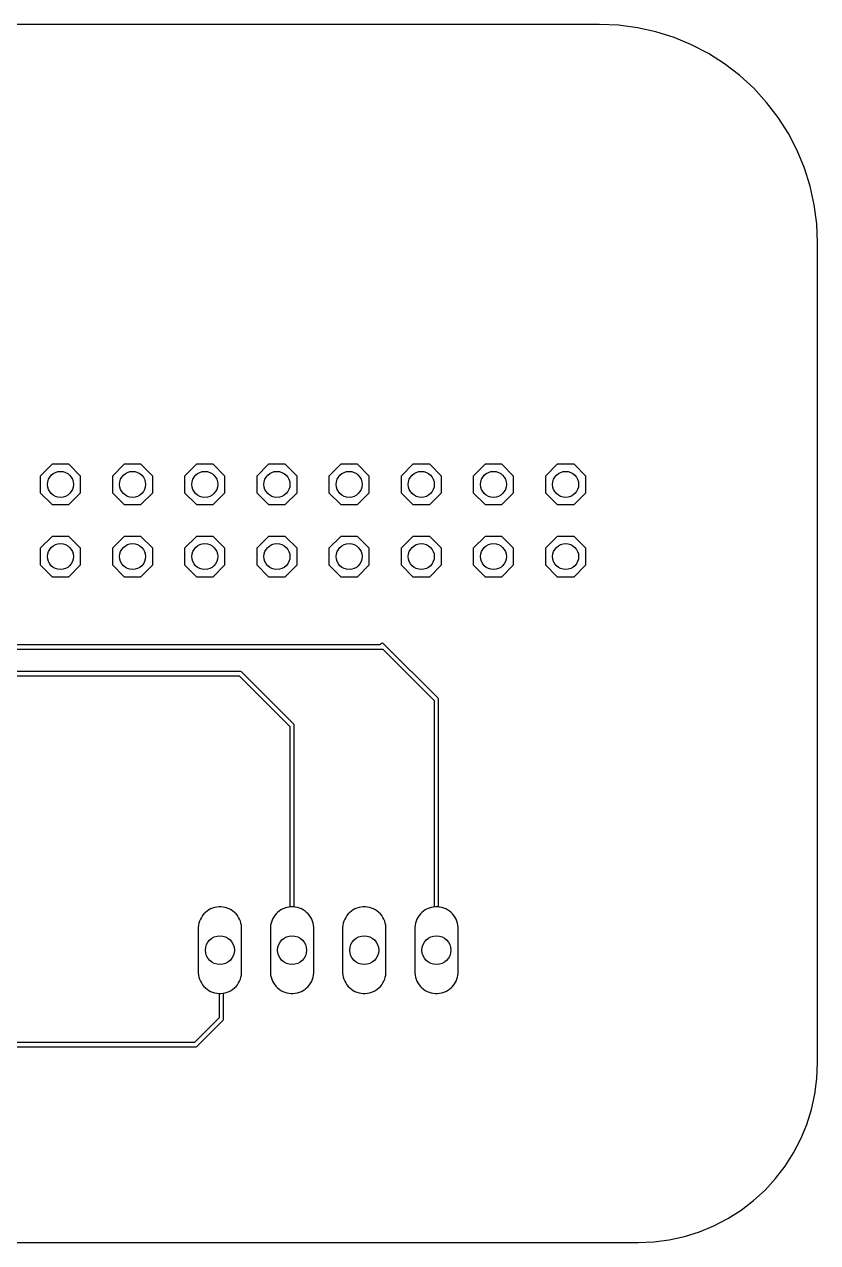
# Model space of a CAD drawing. Header units: millimetres. Extents: x -37.3 to 31.3, y 22.4 to 65.3.
# Drawn here: x 3.36 to 31.28, y 22.43 to 65.28 of the extents above; entities that cross this region are included whole.
import ezdxf

# ---------------------------------------------------------------- set-up
doc = ezdxf.new("R2010")
doc.units = ezdxf.units.MM

msp = doc.modelspace()

# ---------------------------------------------------------------- linework, layer by layer
at = {"layer": '16_copper'}
for points in [[(5.344, 48.809), (5.344, 49.398), (4.928, 49.814), (4.338, 49.814), (3.922, 49.398), (3.922, 48.809), (4.338, 48.392), (4.928, 48.392)], [(7.884, 48.809), (7.884, 49.398), (7.468, 49.814), (6.878, 49.814), (6.462, 49.398), (6.462, 48.809), (6.878, 48.392), (7.468, 48.392)], [(10.424, 48.809), (10.424, 49.398), (10.008, 49.814), (9.418, 49.814), (9.002, 49.398), (9.002, 48.809), (9.418, 48.392), (10.008, 48.392)], [(12.964, 48.809), (12.964, 49.398), (12.548, 49.814), (11.958, 49.814), (11.542, 49.398), (11.542, 48.809), (11.958, 48.392), (12.548, 48.392)], [(15.504, 48.809), (15.504, 49.398), (15.088, 49.814), (14.498, 49.814), (14.082, 49.398), (14.082, 48.809), (14.498, 48.392), (15.088, 48.392)], [(18.044, 48.809), (18.044, 49.398), (17.628, 49.814), (17.038, 49.814), (16.622, 49.398), (16.622, 48.809), (17.038, 48.392), (17.628, 48.392)], [(20.584, 48.809), (20.584, 49.398), (20.168, 49.814), (19.578, 49.814), (19.162, 49.398), (19.162, 48.809), (19.578, 48.392), (20.168, 48.392)], [(23.124, 48.809), (23.124, 49.398), (22.708, 49.814), (22.118, 49.814), (21.702, 49.398), (21.702, 48.809), (22.118, 48.392), (22.708, 48.392)], [(5.344, 46.269), (5.344, 46.858), (4.928, 47.274), (4.338, 47.274), (3.922, 46.858), (3.922, 46.269), (4.338, 45.852), (4.928, 45.852)], [(7.884, 46.269), (7.884, 46.858), (7.468, 47.274), (6.878, 47.274), (6.462, 46.858), (6.462, 46.269), (6.878, 45.852), (7.468, 45.852)], [(10.424, 46.269), (10.424, 46.858), (10.008, 47.274), (9.418, 47.274), (9.002, 46.858), (9.002, 46.269), (9.418, 45.852), (10.008, 45.852)], [(12.964, 46.269), (12.964, 46.858), (12.548, 47.274), (11.958, 47.274), (11.542, 46.858), (11.542, 46.269), (11.958, 45.852), (12.548, 45.852)], [(15.504, 46.269), (15.504, 46.858), (15.088, 47.274), (14.498, 47.274), (14.082, 46.858), (14.082, 46.269), (14.498, 45.852), (15.088, 45.852)], [(18.044, 46.269), (18.044, 46.858), (17.628, 47.274), (17.038, 47.274), (16.622, 46.858), (16.622, 46.269), (17.038, 45.852), (17.628, 45.852)], [(20.584, 46.269), (20.584, 46.858), (20.168, 47.274), (19.578, 47.274), (19.162, 46.858), (19.162, 46.269), (19.578, 45.852), (20.168, 45.852)], [(23.124, 46.269), (23.124, 46.858), (22.708, 47.274), (22.118, 47.274), (21.702, 46.858), (21.702, 46.269), (22.118, 45.852), (22.708, 45.852)], [(10.358, 31.204), (10.432, 31.218), (10.503, 31.24), (10.573, 31.269), (10.639, 31.304), (10.701, 31.346), (10.759, 31.393), (10.812, 31.446), (10.859, 31.504), (10.901, 31.566), (10.936, 31.632), (10.965, 31.701), (10.986, 31.773), (11.001, 31.846), (11.008, 31.921), (11.008, 33.52), (11.001, 33.594), (10.986, 33.668), (10.965, 33.739), (10.936, 33.808), (10.901, 33.875), (10.859, 33.937), (10.812, 33.995), (10.759, 34.048), (10.701, 34.095), (10.639, 34.137), (10.573, 34.172), (10.503, 34.201), (10.432, 34.222), (10.358, 34.237), (10.284, 34.244), (10.209, 34.244), (10.134, 34.237), (10.061, 34.222), (9.989, 34.201), (9.92, 34.172), (9.854, 34.137), (9.792, 34.095), (9.734, 34.048), (9.681, 33.995), (9.634, 33.937), (9.592, 33.875), (9.557, 33.808), (9.528, 33.739), (9.506, 33.668), (9.492, 33.594), (9.484, 33.52), (9.484, 31.921), (9.492, 31.846), (9.506, 31.773), (9.528, 31.701), (9.557, 31.632), (9.592, 31.566), (9.634, 31.504), (9.681, 31.446), (9.734, 31.393), (9.792, 31.346), (9.854, 31.304), (9.92, 31.269), (9.989, 31.24), (10.061, 31.218), (10.134, 31.204), (10.209, 31.196), (10.284, 31.196)], [(12.898, 31.204), (12.972, 31.218), (13.043, 31.24), (13.113, 31.269), (13.179, 31.304), (13.241, 31.346), (13.299, 31.393), (13.352, 31.446), (13.399, 31.504), (13.441, 31.566), (13.476, 31.632), (13.505, 31.701), (13.526, 31.773), (13.541, 31.846), (13.548, 31.921), (13.548, 33.52), (13.541, 33.594), (13.526, 33.668), (13.505, 33.739), (13.476, 33.808), (13.441, 33.875), (13.399, 33.937), (13.352, 33.995), (13.299, 34.048), (13.241, 34.095), (13.179, 34.137), (13.113, 34.172), (13.043, 34.201), (12.972, 34.222), (12.898, 34.237), (12.824, 34.244), (12.749, 34.244), (12.674, 34.237), (12.601, 34.222), (12.529, 34.201), (12.46, 34.172), (12.394, 34.137), (12.332, 34.095), (12.274, 34.048), (12.221, 33.995), (12.174, 33.937), (12.132, 33.875), (12.097, 33.808), (12.068, 33.739), (12.046, 33.668), (12.032, 33.594), (12.024, 33.52), (12.024, 31.921), (12.032, 31.846), (12.046, 31.773), (12.068, 31.701), (12.097, 31.632), (12.132, 31.566), (12.174, 31.504), (12.221, 31.446), (12.274, 31.393), (12.332, 31.346), (12.394, 31.304), (12.46, 31.269), (12.529, 31.24), (12.601, 31.218), (12.674, 31.204), (12.749, 31.196), (12.824, 31.196)], [(15.438, 31.204), (15.512, 31.218), (15.583, 31.24), (15.653, 31.269), (15.719, 31.304), (15.781, 31.346), (15.839, 31.393), (15.892, 31.446), (15.939, 31.504), (15.981, 31.566), (16.016, 31.632), (16.045, 31.701), (16.066, 31.773), (16.081, 31.846), (16.088, 31.921), (16.088, 33.52), (16.081, 33.594), (16.066, 33.668), (16.045, 33.739), (16.016, 33.808), (15.981, 33.875), (15.939, 33.937), (15.892, 33.995), (15.839, 34.048), (15.781, 34.095), (15.719, 34.137), (15.653, 34.172), (15.583, 34.201), (15.512, 34.222), (15.438, 34.237), (15.364, 34.244), (15.289, 34.244), (15.214, 34.237), (15.141, 34.222), (15.069, 34.201), (15, 34.172), (14.934, 34.137), (14.872, 34.095), (14.814, 34.048), (14.761, 33.995), (14.714, 33.937), (14.672, 33.875), (14.637, 33.808), (14.608, 33.739), (14.586, 33.668), (14.572, 33.594), (14.564, 33.52), (14.564, 31.921), (14.572, 31.846), (14.586, 31.773), (14.608, 31.701), (14.637, 31.632), (14.672, 31.566), (14.714, 31.504), (14.761, 31.446), (14.814, 31.393), (14.872, 31.346), (14.934, 31.304), (15, 31.269), (15.069, 31.24), (15.141, 31.218), (15.214, 31.204), (15.289, 31.196), (15.364, 31.196)]]:
    msp.add_lwpolyline(points, close=True, dxfattribs=at)
msp.add_lwpolyline([(-26.797, 43.312), (15.981, 43.312), (17.79, 41.503), (17.79, 34.24), (17.754, 34.237), (17.681, 34.222), (17.609, 34.201), (17.54, 34.172), (17.474, 34.137), (17.412, 34.095), (17.354, 34.048), (17.301, 33.995), (17.254, 33.937), (17.212, 33.875), (17.177, 33.808), (17.148, 33.739), (17.126, 33.668), (17.112, 33.594), (17.104, 33.52), (17.104, 31.921), (17.112, 31.846), (17.126, 31.773), (17.148, 31.701), (17.177, 31.632), (17.212, 31.566), (17.254, 31.504), (17.301, 31.446), (17.354, 31.393), (17.412, 31.346), (17.474, 31.304), (17.54, 31.269), (17.609, 31.24), (17.681, 31.218), (17.754, 31.204), (17.829, 31.196), (17.904, 31.196), (17.978, 31.204), (18.052, 31.218), (18.123, 31.24), (18.193, 31.269), (18.259, 31.304), (18.321, 31.346), (18.379, 31.393), (18.432, 31.446), (18.479, 31.504), (18.521, 31.566), (18.556, 31.632), (18.585, 31.701), (18.606, 31.773), (18.621, 31.846), (18.628, 31.921), (18.628, 33.52), (18.621, 33.594), (18.606, 33.668), (18.585, 33.739), (18.556, 33.808), (18.521, 33.875), (18.479, 33.937), (18.432, 33.995), (18.379, 34.048), (18.321, 34.095), (18.259, 34.137), (18.193, 34.172), (18.123, 34.201), (18.052, 34.222), (17.978, 34.237), (17.943, 34.24), (17.943, 41.544), (17.937, 41.563), (17.927, 41.581), (16.008, 43.5), (15.991, 43.51), (15.971, 43.515), (15.951, 43.515), (15.932, 43.51), (15.915, 43.5), (15.9, 43.486), (15.89, 43.468), (15.889, 43.464), (-26.755, 43.464)], dxfattribs=at)
at = {"layer": '1_copper'}
for points in [[(5.344, 48.809), (5.344, 49.398), (4.928, 49.814), (4.338, 49.814), (3.922, 49.398), (3.922, 48.809), (4.338, 48.392), (4.928, 48.392)], [(7.884, 48.809), (7.884, 49.398), (7.468, 49.814), (6.878, 49.814), (6.462, 49.398), (6.462, 48.809), (6.878, 48.392), (7.468, 48.392)], [(10.424, 48.809), (10.424, 49.398), (10.008, 49.814), (9.418, 49.814), (9.002, 49.398), (9.002, 48.809), (9.418, 48.392), (10.008, 48.392)], [(12.964, 48.809), (12.964, 49.398), (12.548, 49.814), (11.958, 49.814), (11.542, 49.398), (11.542, 48.809), (11.958, 48.392), (12.548, 48.392)], [(15.504, 48.809), (15.504, 49.398), (15.088, 49.814), (14.498, 49.814), (14.082, 49.398), (14.082, 48.809), (14.498, 48.392), (15.088, 48.392)], [(18.044, 48.809), (18.044, 49.398), (17.628, 49.814), (17.038, 49.814), (16.622, 49.398), (16.622, 48.809), (17.038, 48.392), (17.628, 48.392)], [(20.584, 48.809), (20.584, 49.398), (20.168, 49.814), (19.578, 49.814), (19.162, 49.398), (19.162, 48.809), (19.578, 48.392), (20.168, 48.392)], [(23.124, 48.809), (23.124, 49.398), (22.708, 49.814), (22.118, 49.814), (21.702, 49.398), (21.702, 48.809), (22.118, 48.392), (22.708, 48.392)], [(5.344, 46.269), (5.344, 46.858), (4.928, 47.274), (4.338, 47.274), (3.922, 46.858), (3.922, 46.269), (4.338, 45.852), (4.928, 45.852)], [(7.884, 46.269), (7.884, 46.858), (7.468, 47.274), (6.878, 47.274), (6.462, 46.858), (6.462, 46.269), (6.878, 45.852), (7.468, 45.852)], [(10.424, 46.269), (10.424, 46.858), (10.008, 47.274), (9.418, 47.274), (9.002, 46.858), (9.002, 46.269), (9.418, 45.852), (10.008, 45.852)], [(12.964, 46.269), (12.964, 46.858), (12.548, 47.274), (11.958, 47.274), (11.542, 46.858), (11.542, 46.269), (11.958, 45.852), (12.548, 45.852)], [(15.504, 46.269), (15.504, 46.858), (15.088, 47.274), (14.498, 47.274), (14.082, 46.858), (14.082, 46.269), (14.498, 45.852), (15.088, 45.852)], [(18.044, 46.269), (18.044, 46.858), (17.628, 47.274), (17.038, 47.274), (16.622, 46.858), (16.622, 46.269), (17.038, 45.852), (17.628, 45.852)], [(20.584, 46.269), (20.584, 46.858), (20.168, 47.274), (19.578, 47.274), (19.162, 46.858), (19.162, 46.269), (19.578, 45.852), (20.168, 45.852)], [(23.124, 46.269), (23.124, 46.858), (22.708, 47.274), (22.118, 47.274), (21.702, 46.858), (21.702, 46.269), (22.118, 45.852), (22.708, 45.852)], [(15.438, 31.204), (15.512, 31.218), (15.583, 31.24), (15.653, 31.269), (15.719, 31.304), (15.781, 31.346), (15.839, 31.393), (15.892, 31.446), (15.939, 31.504), (15.981, 31.566), (16.016, 31.632), (16.045, 31.701), (16.066, 31.773), (16.081, 31.846), (16.088, 31.921), (16.088, 33.52), (16.081, 33.594), (16.066, 33.668), (16.045, 33.739), (16.016, 33.808), (15.981, 33.875), (15.939, 33.937), (15.892, 33.995), (15.839, 34.048), (15.781, 34.095), (15.719, 34.137), (15.653, 34.172), (15.583, 34.201), (15.512, 34.222), (15.438, 34.237), (15.364, 34.244), (15.289, 34.244), (15.214, 34.237), (15.141, 34.222), (15.069, 34.201), (15, 34.172), (14.934, 34.137), (14.872, 34.095), (14.814, 34.048), (14.761, 33.995), (14.714, 33.937), (14.672, 33.875), (14.637, 33.808), (14.608, 33.739), (14.586, 33.668), (14.572, 33.594), (14.564, 33.52), (14.564, 31.921), (14.572, 31.846), (14.586, 31.773), (14.608, 31.701), (14.637, 31.632), (14.672, 31.566), (14.714, 31.504), (14.761, 31.446), (14.814, 31.393), (14.872, 31.346), (14.934, 31.304), (15, 31.269), (15.069, 31.24), (15.141, 31.218), (15.214, 31.204), (15.289, 31.196), (15.364, 31.196)], [(17.978, 31.204), (18.052, 31.218), (18.123, 31.24), (18.193, 31.269), (18.259, 31.304), (18.321, 31.346), (18.379, 31.393), (18.432, 31.446), (18.479, 31.504), (18.521, 31.566), (18.556, 31.632), (18.585, 31.701), (18.606, 31.773), (18.621, 31.846), (18.628, 31.921), (18.628, 33.52), (18.621, 33.594), (18.606, 33.668), (18.585, 33.739), (18.556, 33.808), (18.521, 33.875), (18.479, 33.937), (18.432, 33.995), (18.379, 34.048), (18.321, 34.095), (18.259, 34.137), (18.193, 34.172), (18.123, 34.201), (18.052, 34.222), (17.978, 34.237), (17.904, 34.244), (17.829, 34.244), (17.754, 34.237), (17.681, 34.222), (17.609, 34.201), (17.54, 34.172), (17.474, 34.137), (17.412, 34.095), (17.354, 34.048), (17.301, 33.995), (17.254, 33.937), (17.212, 33.875), (17.177, 33.808), (17.148, 33.739), (17.126, 33.668), (17.112, 33.594), (17.104, 33.52), (17.104, 31.921), (17.112, 31.846), (17.126, 31.773), (17.148, 31.701), (17.177, 31.632), (17.212, 31.566), (17.254, 31.504), (17.301, 31.446), (17.354, 31.393), (17.412, 31.346), (17.474, 31.304), (17.54, 31.269), (17.609, 31.24), (17.681, 31.218), (17.754, 31.204), (17.829, 31.196), (17.904, 31.196)]]:
    msp.add_lwpolyline(points, close=True, dxfattribs=at)
for points in [[(-13.919, 42.372), (10.926, 42.372), (12.71, 40.588), (12.71, 34.24), (12.674, 34.237), (12.601, 34.222), (12.529, 34.201), (12.46, 34.172), (12.394, 34.137), (12.332, 34.095), (12.274, 34.048), (12.221, 33.995), (12.174, 33.937), (12.132, 33.875), (12.097, 33.808), (12.068, 33.739), (12.046, 33.668), (12.032, 33.594), (12.024, 33.52), (12.024, 31.921), (12.032, 31.846), (12.046, 31.773), (12.068, 31.701), (12.097, 31.632), (12.132, 31.566), (12.174, 31.504), (12.221, 31.446), (12.274, 31.393), (12.332, 31.346), (12.394, 31.304), (12.46, 31.269), (12.529, 31.24), (12.601, 31.218), (12.674, 31.204), (12.749, 31.196), (12.824, 31.196), (12.898, 31.204), (12.972, 31.218), (13.043, 31.24), (13.113, 31.269), (13.179, 31.304), (13.241, 31.346), (13.299, 31.393), (13.352, 31.446), (13.399, 31.504), (13.441, 31.566), (13.476, 31.632), (13.505, 31.701), (13.526, 31.773), (13.541, 31.846), (13.548, 31.921), (13.548, 33.52), (13.541, 33.594), (13.526, 33.668), (13.505, 33.739), (13.476, 33.808), (13.441, 33.875), (13.399, 33.937), (13.352, 33.995), (13.299, 34.048), (13.241, 34.095), (13.179, 34.137), (13.113, 34.172), (13.043, 34.201), (12.972, 34.222), (12.898, 34.237), (12.863, 34.24), (12.863, 40.63), (12.857, 40.649), (12.847, 40.666), (11.004, 42.509), (10.987, 42.519), (10.968, 42.525), (-13.877, 42.525)], [(-2.184, 29.317), (9.393, 29.317), (9.412, 29.322), (9.43, 29.332), (10.358, 30.26), (10.368, 30.278), (10.373, 30.297), (10.373, 31.207), (10.432, 31.218), (10.503, 31.24), (10.573, 31.269), (10.639, 31.304), (10.701, 31.346), (10.759, 31.393), (10.812, 31.446), (10.859, 31.504), (10.901, 31.566), (10.936, 31.632), (10.965, 31.701), (10.986, 31.773), (11.001, 31.846), (11.008, 31.921), (11.008, 33.52), (11.001, 33.594), (10.986, 33.668), (10.965, 33.739), (10.936, 33.808), (10.901, 33.875), (10.859, 33.937), (10.812, 33.995), (10.759, 34.048), (10.701, 34.095), (10.639, 34.137), (10.573, 34.172), (10.503, 34.201), (10.432, 34.222), (10.358, 34.237), (10.284, 34.244), (10.209, 34.244), (10.134, 34.237), (10.061, 34.222), (9.989, 34.201), (9.92, 34.172), (9.854, 34.137), (9.792, 34.095), (9.734, 34.048), (9.681, 33.995), (9.634, 33.937), (9.592, 33.875), (9.557, 33.808), (9.528, 33.739), (9.506, 33.668), (9.492, 33.594), (9.484, 33.52), (9.484, 31.921), (9.492, 31.846), (9.506, 31.773), (9.528, 31.701), (9.557, 31.632), (9.592, 31.566), (9.634, 31.504), (9.681, 31.446), (9.734, 31.393), (9.792, 31.346), (9.854, 31.304), (9.92, 31.269), (9.989, 31.24), (10.061, 31.218), (10.134, 31.204), (10.209, 31.196), (10.221, 31.196), (10.221, 30.339), (9.351, 29.469), (-2.143, 29.469)]]:
    msp.add_lwpolyline(points, dxfattribs=at)
at = {"layer": 'drills_PTH'}
for centre, radius in [((4.633, 49.103), 0.457), ((7.173, 49.103), 0.457), ((9.713, 49.103), 0.457), ((12.253, 49.103), 0.457), ((14.793, 49.103), 0.457), ((17.333, 49.103), 0.457), ((19.873, 49.103), 0.457), ((22.413, 49.103), 0.457), ((4.633, 46.563), 0.457), ((7.173, 46.563), 0.457), ((9.713, 46.563), 0.457), ((12.253, 46.563), 0.457), ((14.793, 46.563), 0.457), ((17.333, 46.563), 0.457), ((19.873, 46.563), 0.457), ((22.413, 46.563), 0.457), ((10.246, 32.72), 0.508), ((12.786, 32.72), 0.508), ((15.326, 32.72), 0.508), ((17.866, 32.72), 0.508)]:
    msp.add_circle(centre, radius, dxfattribs=at)
at = {"layer": 'outline'}
msp.add_lwpolyline([(-30.927, 22.433), (24.963, 22.433), (25.514, 22.457), (26.06, 22.529), (26.599, 22.649), (27.125, 22.814), (27.634, 23.025), (28.123, 23.28), (28.588, 23.576), (29.025, 23.912), (29.432, 24.284), (29.804, 24.691), (30.14, 25.128), (30.436, 25.593), (30.691, 26.082), (30.902, 26.592), (31.068, 27.118), (31.187, 27.656), (31.259, 28.202), (31.283, 28.753), (31.283, 57.604), (31.254, 58.273), (31.166, 58.937), (31.021, 59.591), (30.82, 60.23), (30.563, 60.849), (30.254, 61.443), (29.894, 62.009), (29.486, 62.54), (29.034, 63.034), (28.54, 63.487), (28.008, 63.894), (27.443, 64.254), (26.849, 64.564), (26.23, 64.82), (25.591, 65.022), (24.937, 65.167), (24.273, 65.254), (23.603, 65.283), (-29.851, 65.283)], dxfattribs=at)

doc.saveas('drawing.dxf')
